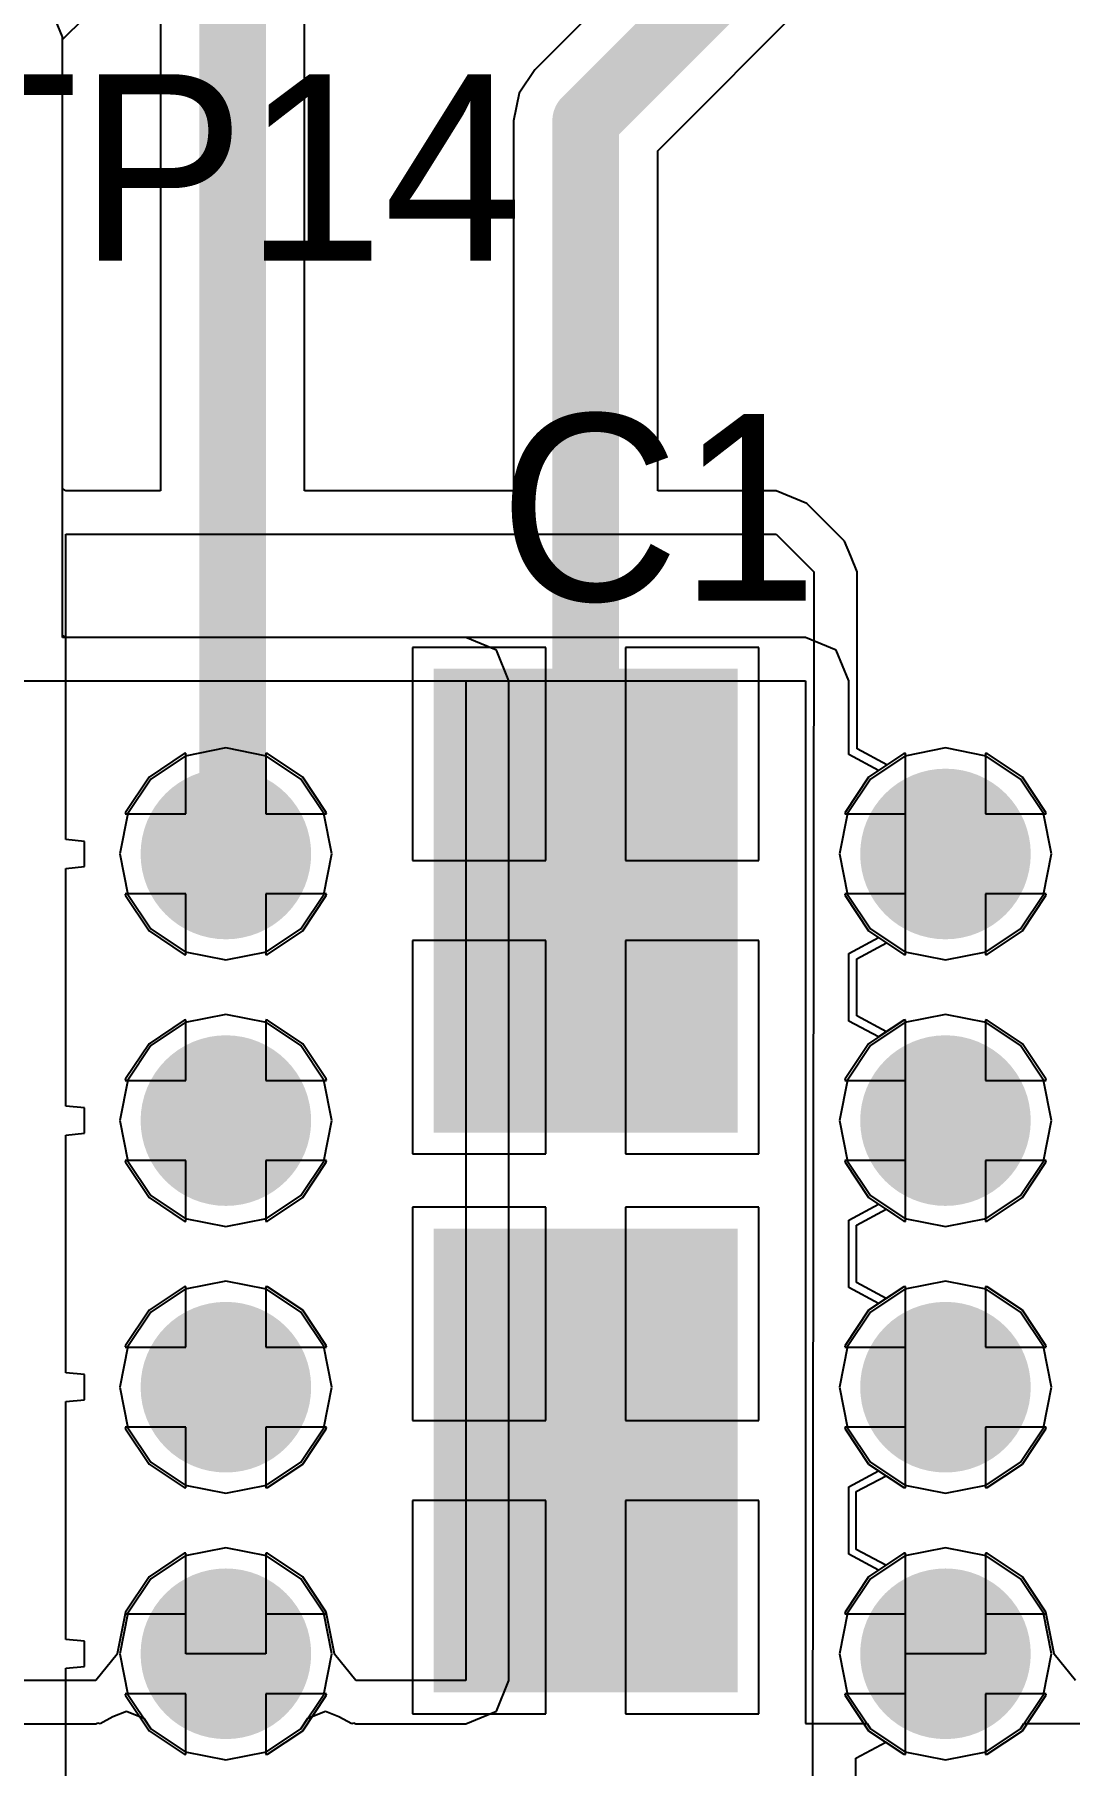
# Model space of a CAD drawing. Header units: millimetres. Extents: x 111 to 521, y 105 to 375.
# Drawn here: x 193.12 to 197, y 159.12 to 165.61 of the extents above; entities that cross this region are included whole.
import ezdxf

# ---------------------------------------------------------------- set-up
doc = ezdxf.new("R2010")
doc.units = ezdxf.units.MM
for name, color, linetype in [('BottomLayer', 5, 'Continuous'), ('BottomSolder', 6, 'Continuous'), ('DrillDrawing', 1, 'Continuous'), ('MidLayer2', 76, 'Continuous'), ('MidLayer3', 90, 'Continuous'), ('MultiLayer', 9, 'Continuous'), ('TopLayer', 1, 'Continuous'), ('TopOverlay', 2, 'Continuous'), ('TopPaste', 8, 'Continuous'), ('TopSolder', 216, 'Continuous'), ('ViaHoleLayer', 16, 'Continuous')]:
    doc.layers.add(name, color=color, linetype=linetype)

msp = doc.modelspace()

# ---------------------------------------------------------------- linework, layer by layer
at = {"layer": 'BottomLayer'}
for p, q in [((193.2252, 165.599), (193.1776, 165.7138)), ((193.2252, 163.3548), (193.2252, 165.599)), ((193.2379, 163.3463), (193.2252, 163.3548)), ((196.0129, 163.3463), (193.2379, 163.3463)), ((196.1277, 163.2987), (196.0129, 163.3463)), ((196.1752, 163.1839), (196.1277, 163.2987)), ((193.2379, 162.5881), (193.2379, 163.1839)), ((193.2379, 163.1839), (196.0129, 163.1839)), ((196.0129, 163.1839), (196.0129, 159.2719)), ((196.1752, 162.9074), (196.1752, 163.1839)), ((193.6818, 162.9107), (193.5495, 162.8223)), ((193.6879, 162.9119), (193.6818, 162.9107)), ((193.6879, 162.6839), (193.6879, 162.9119)), ((193.994, 162.9107), (193.9879, 162.9119)), ((193.9879, 162.9119), (193.9879, 162.6839)), ((194.1263, 162.8223), (193.994, 162.9107)), ((196.2872, 162.8475), (196.1752, 162.9074)), ((196.3818, 162.9107), (196.2872, 162.8475)), ((196.3879, 162.9119), (196.3818, 162.9107)), ((196.3879, 162.5339), (196.3879, 162.9119)), ((196.694, 162.9107), (196.6879, 162.9119)), ((196.6879, 162.9119), (196.6879, 162.6839)), ((196.8263, 162.8223), (196.694, 162.9107)), ((193.5495, 162.8223), (193.4611, 162.69)), ((194.2147, 162.69), (194.1263, 162.8223)), ((196.9147, 162.69), (196.8263, 162.8223)), ((193.4611, 162.69), (193.4599, 162.6839)), ((194.2159, 162.6839), (194.2147, 162.69)), ((196.9159, 162.6839), (196.9147, 162.69)), ((193.4599, 162.6839), (193.6879, 162.6839)), ((193.9879, 162.6839), (194.2159, 162.6839)), ((196.6879, 162.6839), (196.9159, 162.6839)), ((193.3069, 162.5813), (193.2379, 162.5881)), ((193.3069, 162.4866), (193.3069, 162.5813)), ((196.3879, 162.1559), (196.3879, 162.5339)), ((193.2379, 162.4798), (193.3069, 162.4866)), ((193.2379, 161.5881), (193.2379, 162.4798)), ((193.6879, 162.3839), (193.4599, 162.3839)), ((193.4599, 162.3839), (193.4611, 162.3778)), ((193.4611, 162.3778), (193.5495, 162.2455)), ((193.6879, 162.1559), (193.6879, 162.3839)), ((194.2159, 162.3839), (193.9879, 162.3839)), ((193.9879, 162.3839), (193.9879, 162.1559)), ((194.1263, 162.2455), (194.2147, 162.3778)), ((194.2147, 162.3778), (194.2159, 162.3839)), ((196.9159, 162.3839), (196.6879, 162.3839)), ((196.6879, 162.3839), (196.6879, 162.1559)), ((196.8263, 162.2455), (196.9147, 162.3778)), ((196.9147, 162.3778), (196.9159, 162.3839)), ((193.5495, 162.2455), (193.6818, 162.1571)), ((193.994, 162.1571), (194.1263, 162.2455)), ((196.694, 162.1571), (196.8263, 162.2455)), ((196.1752, 162.1604), (196.2872, 162.2203)), ((196.2872, 162.2203), (196.3818, 162.1571)), ((193.6818, 162.1571), (193.6879, 162.1559)), ((193.9879, 162.1559), (193.994, 162.1571)), ((196.1752, 161.9074), (196.1752, 162.1604)), ((196.3818, 162.1571), (196.3879, 162.1559)), ((196.6879, 162.1559), (196.694, 162.1571)), ((193.6818, 161.9107), (193.5495, 161.8223)), ((193.6879, 161.9119), (193.6818, 161.9107)), ((193.6879, 161.6839), (193.6879, 161.9119)), ((193.994, 161.9107), (193.9879, 161.9119)), ((193.9879, 161.9119), (193.9879, 161.6839)), ((194.1263, 161.8223), (193.994, 161.9107)), ((196.3818, 161.9107), (196.2872, 161.8475)), ((196.3879, 161.9119), (196.3818, 161.9107)), ((196.3879, 161.5339), (196.3879, 161.9119)), ((196.694, 161.9107), (196.6879, 161.9119)), ((196.6879, 161.9119), (196.6879, 161.6839)), ((196.8263, 161.8223), (196.694, 161.9107)), ((196.2872, 161.8475), (196.1752, 161.9074)), ((193.5495, 161.8223), (193.4611, 161.69)), ((194.2147, 161.69), (194.1263, 161.8223)), ((196.9147, 161.69), (196.8263, 161.8223)), ((193.4611, 161.69), (193.4599, 161.6839)), ((193.4599, 161.6839), (193.6879, 161.6839)), ((193.9879, 161.6839), (194.2159, 161.6839)), ((194.2159, 161.6839), (194.2147, 161.69)), ((196.6879, 161.6839), (196.9159, 161.6839)), ((196.9159, 161.6839), (196.9147, 161.69)), ((193.3069, 161.5813), (193.2379, 161.5881)), ((193.3069, 161.4866), (193.3069, 161.5813)), ((196.3879, 161.1559), (196.3879, 161.5339)), ((193.2379, 161.4798), (193.3069, 161.4866)), ((193.2379, 160.5881), (193.2379, 161.4798)), ((193.6879, 161.3839), (193.4599, 161.3839)), ((193.4599, 161.3839), (193.4611, 161.3778)), ((193.4611, 161.3778), (193.5495, 161.2455)), ((193.6879, 161.1559), (193.6879, 161.3839)), ((194.2159, 161.3839), (193.9879, 161.3839)), ((193.9879, 161.3839), (193.9879, 161.1559)), ((194.1263, 161.2455), (194.2147, 161.3778)), ((194.2147, 161.3778), (194.2159, 161.3839)), ((196.9159, 161.3839), (196.6879, 161.3839)), ((196.6879, 161.3839), (196.6879, 161.1559)), ((196.8263, 161.2455), (196.9147, 161.3778)), ((196.9147, 161.3778), (196.9159, 161.3839)), ((193.5495, 161.2455), (193.6818, 161.1571)), ((193.994, 161.1571), (194.1263, 161.2455)), ((196.1752, 161.1604), (196.2872, 161.2203)), ((196.2872, 161.2203), (196.3818, 161.1571)), ((196.694, 161.1571), (196.8263, 161.2455)), ((193.6818, 161.1571), (193.6879, 161.1559)), ((193.9879, 161.1559), (193.994, 161.1571)), ((196.1752, 160.9074), (196.1752, 161.1604)), ((196.3818, 161.1571), (196.3879, 161.1559)), ((196.6879, 161.1559), (196.694, 161.1571)), ((193.6818, 160.9107), (193.5495, 160.8223)), ((193.6879, 160.9119), (193.6818, 160.9107)), ((193.6879, 160.6839), (193.6879, 160.9119)), ((193.994, 160.9107), (193.9879, 160.9119)), ((193.9879, 160.9119), (193.9879, 160.6839)), ((194.1263, 160.8223), (193.994, 160.9107)), ((196.2872, 160.8475), (196.1752, 160.9074)), ((196.3818, 160.9107), (196.2872, 160.8475)), ((196.3879, 160.9119), (196.3818, 160.9107)), ((196.3879, 160.5339), (196.3879, 160.9119)), ((196.694, 160.9107), (196.6879, 160.9119)), ((196.6879, 160.9119), (196.6879, 160.6839)), ((196.8263, 160.8223), (196.694, 160.9107)), ((193.5495, 160.8223), (193.4611, 160.69)), ((194.2147, 160.69), (194.1263, 160.8223)), ((196.9147, 160.69), (196.8263, 160.8223)), ((193.4611, 160.69), (193.4599, 160.6839)), ((193.4599, 160.6839), (193.6879, 160.6839)), ((193.9879, 160.6839), (194.2159, 160.6839)), ((194.2159, 160.6839), (194.2147, 160.69)), ((196.6879, 160.6839), (196.9159, 160.6839)), ((196.9159, 160.6839), (196.9147, 160.69)), ((193.3069, 160.5813), (193.2379, 160.5881)), ((193.3069, 160.4866), (193.3069, 160.5813)), ((193.2379, 160.4798), (193.3069, 160.4866)), ((196.3879, 160.1559), (196.3879, 160.5339)), ((193.2379, 159.5881), (193.2379, 160.4798)), ((193.6879, 160.3839), (193.4599, 160.3839)), ((193.4599, 160.3839), (193.4611, 160.3778)), ((193.4611, 160.3778), (193.5495, 160.2455)), ((193.6879, 160.1559), (193.6879, 160.3839)), ((194.2159, 160.3839), (193.9879, 160.3839)), ((193.9879, 160.3839), (193.9879, 160.1559)), ((194.1263, 160.2455), (194.2147, 160.3778)), ((194.2147, 160.3778), (194.2159, 160.3839)), ((196.9159, 160.3839), (196.6879, 160.3839)), ((196.6879, 160.3839), (196.6879, 160.1559)), ((196.8263, 160.2455), (196.9147, 160.3778)), ((196.9147, 160.3778), (196.9159, 160.3839)), ((193.5495, 160.2455), (193.6818, 160.1571)), ((193.994, 160.1571), (194.1263, 160.2455)), ((196.694, 160.1571), (196.8263, 160.2455)), ((196.1752, 160.1604), (196.2872, 160.2203)), ((196.1752, 159.9074), (196.1752, 160.1604)), ((196.2872, 160.2203), (196.3818, 160.1571)), ((193.6818, 160.1571), (193.6879, 160.1559)), ((193.9879, 160.1559), (193.994, 160.1571)), ((196.3818, 160.1571), (196.3879, 160.1559)), ((196.6879, 160.1559), (196.694, 160.1571)), ((193.6818, 159.9107), (193.5495, 159.8223)), ((193.6879, 159.9119), (193.6818, 159.9107)), ((193.6879, 159.6839), (193.6879, 159.9119)), ((193.994, 159.9107), (193.9879, 159.9119)), ((193.9879, 159.9119), (193.9879, 159.6839)), ((194.1263, 159.8223), (193.994, 159.9107)), ((196.2872, 159.8475), (196.1752, 159.9074)), ((196.3818, 159.9107), (196.2872, 159.8475)), ((196.3879, 159.9119), (196.3818, 159.9107)), ((196.3879, 159.5339), (196.3879, 159.9119)), ((196.694, 159.9107), (196.6879, 159.9119)), ((196.6879, 159.9119), (196.6879, 159.5339)), ((196.8263, 159.8223), (196.694, 159.9107)), ((193.5495, 159.8223), (193.4611, 159.69)), ((194.2147, 159.69), (194.1263, 159.8223)), ((196.9147, 159.69), (196.8263, 159.8223)), ((193.4611, 159.69), (193.4599, 159.6839)), ((193.4599, 159.6839), (193.6879, 159.6839)), ((193.9879, 159.6839), (194.2159, 159.6839)), ((194.2159, 159.6839), (194.2147, 159.69)), ((196.9457, 159.5339), (196.9147, 159.69)), ((193.3069, 159.5813), (193.2379, 159.5881)), ((193.3069, 159.4866), (193.3069, 159.5813)), ((196.6879, 159.5339), (196.3879, 159.5339)), ((196.9454, 159.5324), (196.9457, 159.5339)), ((197.026, 159.4343), (196.9454, 159.5324)), ((193.2379, 159.4798), (193.3069, 159.4866)), ((193.2379, 158.5881), (193.2379, 159.4798)), ((193.6879, 159.3839), (193.4599, 159.3839)), ((193.4599, 159.3839), (193.4611, 159.3778)), ((193.6879, 159.1559), (193.6879, 159.3839)), ((194.2159, 159.3839), (193.9879, 159.3839)), ((193.9879, 159.3839), (193.9879, 159.1559)), ((194.2147, 159.3778), (194.2159, 159.3839)), ((193.4611, 159.3778), (193.5495, 159.2455)), ((194.1263, 159.2455), (194.2147, 159.3778)), ((196.0129, 159.2719), (196.2439, 159.2719)), ((196.2439, 159.2719), (196.2567, 159.2527)), ((196.2567, 159.2527), (196.3857, 159.1665)), ((196.69, 159.1665), (196.8191, 159.2527)), ((196.8191, 159.2527), (196.8319, 159.2719)), ((196.8319, 159.2719), (197.8476, 159.2719)), ((193.5495, 159.2455), (193.6818, 159.1571)), ((193.994, 159.1571), (194.1263, 159.2455)), ((193.6818, 159.1571), (193.6879, 159.1559)), ((193.9879, 159.1559), (193.994, 159.1571)), ((196.3857, 159.1665), (196.5379, 159.1363)), ((196.5379, 159.1363), (196.69, 159.1665))]:
    msp.add_line(p, q, dxfattribs=at)
at = {"layer": 'BottomLayer', "const_width": 0.25}
for points in [[(193.7129, 162.5339, 1), (193.9629, 162.5339, 1)], [(196.4129, 162.5339, 1), (196.6629, 162.5339, 1)], [(193.7129, 161.5339, 1), (193.9629, 161.5339, 1)], [(196.4129, 161.5339, 1), (196.6629, 161.5339, 1)], [(193.7129, 160.5339, 1), (193.9629, 160.5339, 1)], [(196.4129, 160.5339, 1), (196.6629, 160.5339, 1)], [(193.7129, 159.5339, 1), (193.9629, 159.5339, 1)], [(196.4129, 159.5339, 1), (196.6629, 159.5339, 1)]]:
    msp.add_lwpolyline(points, format="xyb", close=True, dxfattribs=at)
at = {"layer": 'BottomSolder', "const_width": 0.32}
for points in [[(193.6779, 162.5339, 1), (193.9979, 162.5339, 1)], [(196.3779, 162.5339, 1), (196.6979, 162.5339, 1)], [(193.6779, 161.5339, 1), (193.9979, 161.5339, 1)], [(196.3779, 161.5339, 1), (196.6979, 161.5339, 1)], [(193.6779, 160.5339, 1), (193.9979, 160.5339, 1)], [(196.3779, 160.5339, 1), (196.6979, 160.5339, 1)], [(193.6779, 159.5339, 1), (193.9979, 159.5339, 1)], [(196.3779, 159.5339, 1), (196.6979, 159.5339, 1)]]:
    msp.add_lwpolyline(points, format="xyb", close=True, dxfattribs=at)
at = {"layer": 'DrillDrawing', "const_width": 0.1}
for points in [[(193.7879, 162.5339, 1), (193.8879, 162.5339, 1)], [(196.4879, 162.5339, 1), (196.5879, 162.5339, 1)], [(193.7879, 161.5339, 1), (193.8879, 161.5339, 1)], [(196.4879, 161.5339, 1), (196.5879, 161.5339, 1)], [(193.7879, 160.5339, 1), (193.8879, 160.5339, 1)], [(196.4879, 160.5339, 1), (196.5879, 160.5339, 1)], [(193.7879, 159.5339, 1), (193.8879, 159.5339, 1)], [(196.4879, 159.5339, 1), (196.5879, 159.5339, 1)]]:
    msp.add_lwpolyline(points, format="xyb", close=True, dxfattribs=at)
at = {"layer": 'MidLayer2'}
for p, q in [((193.6857, 162.9013), (193.5567, 162.8151)), ((193.8379, 162.9316), (193.6857, 162.9013)), ((193.99, 162.9013), (193.8379, 162.9316)), ((194.1191, 162.8151), (193.99, 162.9013)), ((196.3818, 162.9107), (196.2495, 162.8223)), ((196.3879, 162.9119), (196.3818, 162.9107)), ((196.3879, 162.6839), (196.3879, 162.9119)), ((196.694, 162.9107), (196.6879, 162.9119)), ((196.6879, 162.9119), (196.6879, 162.6839)), ((196.8263, 162.8223), (196.694, 162.9107)), ((196.2495, 162.8223), (196.1611, 162.69)), ((196.9147, 162.69), (196.8263, 162.8223)), ((193.5567, 162.8151), (193.4705, 162.6861)), ((194.2052, 162.6861), (194.1191, 162.8151)), ((196.1611, 162.69), (196.1599, 162.6839)), ((196.9159, 162.6839), (196.9147, 162.69)), ((193.4705, 162.6861), (193.4402, 162.5339)), ((194.2355, 162.5339), (194.2052, 162.6861)), ((196.1599, 162.6839), (196.3879, 162.6839)), ((196.6879, 162.6839), (196.9159, 162.6839)), ((193.4402, 162.5339), (193.4705, 162.3817)), ((194.2052, 162.3817), (194.2355, 162.5339)), ((193.4705, 162.3817), (193.5567, 162.2527)), ((194.1191, 162.2527), (194.2052, 162.3817)), ((196.3879, 162.3839), (196.1599, 162.3839)), ((196.1599, 162.3839), (196.1611, 162.3778)), ((196.1611, 162.3778), (196.2495, 162.2455)), ((196.3879, 162.1559), (196.3879, 162.3839)), ((196.9159, 162.3839), (196.6879, 162.3839)), ((196.6879, 162.3839), (196.6879, 162.1559)), ((196.8263, 162.2455), (196.9147, 162.3778)), ((196.9147, 162.3778), (196.9159, 162.3839)), ((193.5567, 162.2527), (193.6857, 162.1665)), ((193.99, 162.1665), (194.1191, 162.2527)), ((196.2495, 162.2455), (196.3818, 162.1571)), ((196.694, 162.1571), (196.8263, 162.2455)), ((193.6857, 162.1665), (193.8379, 162.1363)), ((193.8379, 162.1363), (193.99, 162.1665)), ((196.3818, 162.1571), (196.3879, 162.1559)), ((196.6879, 162.1559), (196.694, 162.1571)), ((193.8379, 161.9316), (193.6857, 161.9013)), ((193.99, 161.9013), (193.8379, 161.9316)), ((196.3818, 161.9107), (196.2495, 161.8223)), ((196.3879, 161.9119), (196.3818, 161.9107)), ((196.3879, 161.6839), (196.3879, 161.9119)), ((196.694, 161.9107), (196.6879, 161.9119)), ((196.6879, 161.9119), (196.6879, 161.6839)), ((196.8263, 161.8223), (196.694, 161.9107)), ((193.6857, 161.9013), (193.5567, 161.8151)), ((194.1191, 161.8151), (193.99, 161.9013)), ((193.5567, 161.8151), (193.4705, 161.6861)), ((194.2052, 161.6861), (194.1191, 161.8151)), ((196.2495, 161.8223), (196.1611, 161.69)), ((196.9147, 161.69), (196.8263, 161.8223)), ((193.4705, 161.6861), (193.4402, 161.5339)), ((194.2355, 161.5339), (194.2052, 161.6861)), ((196.1611, 161.69), (196.1599, 161.6839)), ((196.1599, 161.6839), (196.3879, 161.6839)), ((196.6879, 161.6839), (196.9159, 161.6839)), ((196.9159, 161.6839), (196.9147, 161.69)), ((193.4402, 161.5339), (193.4705, 161.3817)), ((194.2052, 161.3817), (194.2355, 161.5339)), ((193.4705, 161.3817), (193.5567, 161.2527)), ((194.1191, 161.2527), (194.2052, 161.3817)), ((196.3879, 161.3839), (196.1599, 161.3839)), ((196.1599, 161.3839), (196.1611, 161.3778)), ((196.1611, 161.3778), (196.2495, 161.2455)), ((196.3879, 161.1559), (196.3879, 161.3839)), ((196.9159, 161.3839), (196.6879, 161.3839)), ((196.6879, 161.3839), (196.6879, 161.1559)), ((196.8263, 161.2455), (196.9147, 161.3778)), ((196.9147, 161.3778), (196.9159, 161.3839)), ((193.5567, 161.2527), (193.6857, 161.1665)), ((193.99, 161.1665), (194.1191, 161.2527)), ((196.2495, 161.2455), (196.3818, 161.1571)), ((196.694, 161.1571), (196.8263, 161.2455)), ((193.6857, 161.1665), (193.8379, 161.1363)), ((193.8379, 161.1363), (193.99, 161.1665)), ((196.3818, 161.1571), (196.3879, 161.1559)), ((196.6879, 161.1559), (196.694, 161.1571)), ((193.6857, 160.9013), (193.5567, 160.8151)), ((193.8379, 160.9316), (193.6857, 160.9013)), ((193.99, 160.9013), (193.8379, 160.9316)), ((194.1191, 160.8151), (193.99, 160.9013)), ((196.3818, 160.9107), (196.2495, 160.8223)), ((196.3879, 160.9119), (196.3818, 160.9107)), ((196.3879, 160.6839), (196.3879, 160.9119)), ((196.694, 160.9107), (196.6879, 160.9119)), ((196.6879, 160.9119), (196.6879, 160.6839)), ((196.8263, 160.8223), (196.694, 160.9107)), ((193.5567, 160.8151), (193.4705, 160.6861)), ((194.2052, 160.6861), (194.1191, 160.8151)), ((196.2495, 160.8223), (196.1611, 160.69)), ((196.9147, 160.69), (196.8263, 160.8223)), ((193.4705, 160.6861), (193.4402, 160.5339)), ((194.2355, 160.5339), (194.2052, 160.6861)), ((196.1611, 160.69), (196.1599, 160.6839)), ((196.1599, 160.6839), (196.3879, 160.6839)), ((196.6879, 160.6839), (196.9159, 160.6839)), ((196.9159, 160.6839), (196.9147, 160.69)), ((193.4402, 160.5339), (193.4705, 160.3817)), ((194.2052, 160.3817), (194.2355, 160.5339)), ((193.4705, 160.3817), (193.5567, 160.2527)), ((194.1191, 160.2527), (194.2052, 160.3817)), ((196.3879, 160.3839), (196.1599, 160.3839)), ((196.1599, 160.3839), (196.1611, 160.3778)), ((196.1611, 160.3778), (196.2495, 160.2455)), ((196.3879, 160.1559), (196.3879, 160.3839)), ((196.9159, 160.3839), (196.6879, 160.3839)), ((196.6879, 160.3839), (196.6879, 160.1559)), ((196.8263, 160.2455), (196.9147, 160.3778)), ((196.9147, 160.3778), (196.9159, 160.3839)), ((193.5567, 160.2527), (193.6857, 160.1665)), ((193.99, 160.1665), (194.1191, 160.2527)), ((196.2495, 160.2455), (196.3818, 160.1571)), ((196.694, 160.1571), (196.8263, 160.2455)), ((193.6857, 160.1665), (193.8379, 160.1363)), ((193.8379, 160.1363), (193.99, 160.1665)), ((196.3818, 160.1571), (196.3879, 160.1559)), ((196.6879, 160.1559), (196.694, 160.1571)), ((193.6857, 159.9013), (193.5567, 159.8151)), ((193.8379, 159.9316), (193.6857, 159.9013)), ((193.99, 159.9013), (193.8379, 159.9316)), ((194.1191, 159.8151), (193.99, 159.9013)), ((196.3818, 159.9107), (196.2495, 159.8223)), ((196.3879, 159.9119), (196.3818, 159.9107)), ((196.3879, 159.6839), (196.3879, 159.9119)), ((196.694, 159.9107), (196.6879, 159.9119)), ((196.6879, 159.9119), (196.6879, 159.6839)), ((196.8263, 159.8223), (196.694, 159.9107)), ((193.5567, 159.8151), (193.4705, 159.6861)), ((194.2052, 159.6861), (194.1191, 159.8151)), ((196.2495, 159.8223), (196.1611, 159.69)), ((196.9147, 159.69), (196.8263, 159.8223)), ((193.4705, 159.6861), (193.4402, 159.5339)), ((194.2355, 159.5339), (194.2052, 159.6861)), ((196.1611, 159.69), (196.1599, 159.6839)), ((196.1599, 159.6839), (196.3879, 159.6839)), ((196.6879, 159.6839), (196.9159, 159.6839)), ((196.9159, 159.6839), (196.9147, 159.69)), ((193.4402, 159.5339), (193.4705, 159.3817)), ((194.2052, 159.3817), (194.2355, 159.5339)), ((193.4705, 159.3817), (193.5567, 159.2527)), ((194.1191, 159.2527), (194.2052, 159.3817)), ((196.3879, 159.3839), (196.1599, 159.3839)), ((196.1599, 159.3839), (196.1611, 159.3778)), ((196.3879, 159.1559), (196.3879, 159.3839)), ((196.9159, 159.3839), (196.6879, 159.3839)), ((196.6879, 159.3839), (196.6879, 159.1559)), ((196.9147, 159.3778), (196.9159, 159.3839)), ((196.1611, 159.3778), (196.2495, 159.2455)), ((196.8263, 159.2455), (196.9147, 159.3778)), ((193.5567, 159.2527), (193.6857, 159.1665)), ((193.99, 159.1665), (194.1191, 159.2527)), ((196.2495, 159.2455), (196.3818, 159.1571)), ((196.694, 159.1571), (196.8263, 159.2455)), ((193.6857, 159.1665), (193.8379, 159.1363)), ((193.8379, 159.1363), (193.99, 159.1665)), ((196.3818, 159.1571), (196.3879, 159.1559)), ((196.6879, 159.1559), (196.694, 159.1571))]:
    msp.add_line(p, q, dxfattribs=at)
at = {"layer": 'MidLayer2', "const_width": 0.25}
for points in [[(193.7129, 162.5339, 1), (193.9629, 162.5339, 1)], [(196.4129, 162.5339, 1), (196.6629, 162.5339, 1)], [(193.7129, 161.5339, 1), (193.9629, 161.5339, 1)], [(196.4129, 161.5339, 1), (196.6629, 161.5339, 1)], [(193.7129, 160.5339, 1), (193.9629, 160.5339, 1)], [(196.4129, 160.5339, 1), (196.6629, 160.5339, 1)], [(193.7129, 159.5339, 1), (193.9629, 159.5339, 1)], [(196.4129, 159.5339, 1), (196.6629, 159.5339, 1)]]:
    msp.add_lwpolyline(points, format="xyb", close=True, dxfattribs=at)
at = {"layer": 'MidLayer3'}
for p, q in [((193.2252, 165.5891), (195.554, 167.9179)), ((193.2252, 163.3463), (193.2252, 165.5891)), ((194.7379, 163.3463), (193.2252, 163.3463)), ((194.8527, 163.2987), (194.7379, 163.3463)), ((194.9002, 163.1839), (194.8527, 163.2987)), ((187.8758, 163.1839), (194.7379, 163.1839)), ((194.7379, 163.1839), (194.7379, 159.4339)), ((194.9002, 159.4339), (194.9002, 163.1839)), ((193.6818, 162.9107), (193.5495, 162.8223)), ((193.6879, 162.9119), (193.6818, 162.9107)), ((193.6879, 162.6839), (193.6879, 162.9119)), ((193.994, 162.9107), (193.9879, 162.9119)), ((193.9879, 162.9119), (193.9879, 162.6839)), ((194.1263, 162.8223), (193.994, 162.9107)), ((196.3857, 162.9013), (196.2567, 162.8151)), ((196.5379, 162.9316), (196.3857, 162.9013)), ((196.69, 162.9013), (196.5379, 162.9316)), ((196.8191, 162.8151), (196.69, 162.9013)), ((193.5495, 162.8223), (193.4611, 162.69)), ((194.2147, 162.69), (194.1263, 162.8223)), ((196.2567, 162.8151), (196.1705, 162.6861)), ((196.9052, 162.6861), (196.8191, 162.8151)), ((193.4611, 162.69), (193.4599, 162.6839)), ((194.2159, 162.6839), (194.2147, 162.69)), ((193.4599, 162.6839), (193.6879, 162.6839)), ((193.9879, 162.6839), (194.2159, 162.6839)), ((196.1705, 162.6861), (196.1402, 162.5339)), ((196.9355, 162.5339), (196.9052, 162.6861)), ((196.1402, 162.5339), (196.1705, 162.3817)), ((196.9052, 162.3817), (196.9355, 162.5339)), ((193.6879, 162.3839), (193.4599, 162.3839)), ((193.4599, 162.3839), (193.4611, 162.3778)), ((193.4611, 162.3778), (193.5495, 162.2455)), ((193.6879, 162.1559), (193.6879, 162.3839)), ((194.2159, 162.3839), (193.9879, 162.3839)), ((193.9879, 162.3839), (193.9879, 162.1559)), ((194.1263, 162.2455), (194.2147, 162.3778)), ((194.2147, 162.3778), (194.2159, 162.3839)), ((196.1705, 162.3817), (196.2567, 162.2527)), ((196.8191, 162.2527), (196.9052, 162.3817)), ((193.5495, 162.2455), (193.6818, 162.1571)), ((193.994, 162.1571), (194.1263, 162.2455)), ((196.2567, 162.2527), (196.3857, 162.1665)), ((196.69, 162.1665), (196.8191, 162.2527)), ((193.6818, 162.1571), (193.6879, 162.1559)), ((193.9879, 162.1559), (193.994, 162.1571)), ((196.3857, 162.1665), (196.5379, 162.1363)), ((196.5379, 162.1363), (196.69, 162.1665)), ((193.6818, 161.9107), (193.5495, 161.8223)), ((193.6879, 161.9119), (193.6818, 161.9107)), ((193.6879, 161.6839), (193.6879, 161.9119)), ((193.994, 161.9107), (193.9879, 161.9119)), ((193.9879, 161.9119), (193.9879, 161.6839)), ((194.1263, 161.8223), (193.994, 161.9107)), ((196.5379, 161.9316), (196.3857, 161.9013)), ((196.69, 161.9013), (196.5379, 161.9316)), ((196.3857, 161.9013), (196.2567, 161.8151)), ((196.8191, 161.8151), (196.69, 161.9013)), ((193.5495, 161.8223), (193.4611, 161.69)), ((194.2147, 161.69), (194.1263, 161.8223)), ((196.2567, 161.8151), (196.1705, 161.6861)), ((196.9052, 161.6861), (196.8191, 161.8151)), ((193.4611, 161.69), (193.4599, 161.6839)), ((193.4599, 161.6839), (193.6879, 161.6839)), ((193.9879, 161.6839), (194.2159, 161.6839)), ((194.2159, 161.6839), (194.2147, 161.69)), ((196.1705, 161.6861), (196.1402, 161.5339)), ((196.9355, 161.5339), (196.9052, 161.6861)), ((196.1402, 161.5339), (196.1705, 161.3817)), ((196.9052, 161.3817), (196.9355, 161.5339)), ((193.6879, 161.3839), (193.4599, 161.3839)), ((193.4599, 161.3839), (193.4611, 161.3778)), ((193.4611, 161.3778), (193.5495, 161.2455)), ((193.6879, 161.1559), (193.6879, 161.3839)), ((194.2159, 161.3839), (193.9879, 161.3839)), ((193.9879, 161.3839), (193.9879, 161.1559)), ((194.1263, 161.2455), (194.2147, 161.3778)), ((194.2147, 161.3778), (194.2159, 161.3839)), ((196.1705, 161.3817), (196.2567, 161.2527)), ((196.8191, 161.2527), (196.9052, 161.3817)), ((193.5495, 161.2455), (193.6818, 161.1571)), ((193.994, 161.1571), (194.1263, 161.2455)), ((196.2567, 161.2527), (196.3857, 161.1665)), ((196.69, 161.1665), (196.8191, 161.2527)), ((193.6818, 161.1571), (193.6879, 161.1559)), ((193.9879, 161.1559), (193.994, 161.1571)), ((196.3857, 161.1665), (196.5379, 161.1363)), ((196.5379, 161.1363), (196.69, 161.1665)), ((193.6818, 160.9107), (193.5495, 160.8223)), ((193.6879, 160.9119), (193.6818, 160.9107)), ((193.6879, 160.6839), (193.6879, 160.9119)), ((193.994, 160.9107), (193.9879, 160.9119)), ((193.9879, 160.9119), (193.9879, 160.6839)), ((194.1263, 160.8223), (193.994, 160.9107)), ((196.3857, 160.9013), (196.2567, 160.8151)), ((196.5379, 160.9316), (196.3857, 160.9013)), ((196.69, 160.9013), (196.5379, 160.9316)), ((196.8191, 160.8151), (196.69, 160.9013)), ((193.5495, 160.8223), (193.4611, 160.69)), ((194.2147, 160.69), (194.1263, 160.8223)), ((196.2567, 160.8151), (196.1705, 160.6861)), ((196.9052, 160.6861), (196.8191, 160.8151)), ((193.4611, 160.69), (193.4599, 160.6839)), ((193.4599, 160.6839), (193.6879, 160.6839)), ((193.9879, 160.6839), (194.2159, 160.6839)), ((194.2159, 160.6839), (194.2147, 160.69)), ((196.1705, 160.6861), (196.1402, 160.5339)), ((196.9355, 160.5339), (196.9052, 160.6861)), ((196.1402, 160.5339), (196.1705, 160.3817)), ((196.9052, 160.3817), (196.9355, 160.5339)), ((193.6879, 160.3839), (193.4599, 160.3839)), ((193.4599, 160.3839), (193.4611, 160.3778)), ((193.4611, 160.3778), (193.5495, 160.2455)), ((193.6879, 160.1559), (193.6879, 160.3839)), ((194.2159, 160.3839), (193.9879, 160.3839)), ((193.9879, 160.3839), (193.9879, 160.1559)), ((194.1263, 160.2455), (194.2147, 160.3778)), ((194.2147, 160.3778), (194.2159, 160.3839)), ((196.1705, 160.3817), (196.2567, 160.2527)), ((196.8191, 160.2527), (196.9052, 160.3817)), ((193.5495, 160.2455), (193.6818, 160.1571)), ((193.994, 160.1571), (194.1263, 160.2455)), ((196.2567, 160.2527), (196.3857, 160.1665)), ((196.69, 160.1665), (196.8191, 160.2527)), ((196.3857, 160.1665), (196.5379, 160.1363)), ((196.5379, 160.1363), (196.69, 160.1665)), ((193.6818, 160.1571), (193.6879, 160.1559)), ((193.9879, 160.1559), (193.994, 160.1571)), ((193.6818, 159.9107), (193.5495, 159.8223)), ((193.6879, 159.9119), (193.6818, 159.9107)), ((193.6879, 159.5339), (193.6879, 159.9119)), ((193.994, 159.9107), (193.9879, 159.9119)), ((193.9879, 159.9119), (193.9879, 159.5339)), ((194.1263, 159.8223), (193.994, 159.9107)), ((196.3857, 159.9013), (196.2567, 159.8151)), ((196.5379, 159.9316), (196.3857, 159.9013)), ((196.69, 159.9013), (196.5379, 159.9316)), ((196.8191, 159.8151), (196.69, 159.9013)), ((193.5495, 159.8223), (193.4611, 159.69)), ((194.2147, 159.69), (194.1263, 159.8223)), ((196.2567, 159.8151), (196.1705, 159.6861)), ((196.9052, 159.6861), (196.8191, 159.8151)), ((193.4611, 159.69), (193.43, 159.5339)), ((194.2457, 159.5339), (194.2147, 159.69)), ((196.1705, 159.6861), (196.1402, 159.5339)), ((196.9355, 159.5339), (196.9052, 159.6861)), ((193.4304, 159.5321), (193.3498, 159.4339)), ((193.43, 159.5339), (193.4304, 159.5321)), ((193.9879, 159.5339), (193.6879, 159.5339)), ((194.2453, 159.5321), (194.2457, 159.5339)), ((194.3259, 159.4339), (194.2453, 159.5321)), ((196.1402, 159.5339), (196.1705, 159.3817)), ((196.9052, 159.3817), (196.9355, 159.5339)), ((193.3498, 159.4339), (187.8353, 159.4339)), ((194.7379, 159.4339), (194.3259, 159.4339)), ((194.8527, 159.3191), (194.9002, 159.4339)), ((196.1705, 159.3817), (196.2567, 159.2527)), ((196.8191, 159.2527), (196.9052, 159.3817)), ((193.4141, 159.2982), (193.4646, 159.3191)), ((193.4646, 159.3191), (193.4646, 159.3191)), ((193.4646, 159.3191), (193.4646, 159.3191)), ((193.4646, 159.3191), (193.5306, 159.2918)), ((194.1451, 159.2918), (194.2111, 159.3191)), ((194.2111, 159.3191), (194.2617, 159.2981)), ((194.7379, 159.2716), (194.8527, 159.3191)), ((187.9164, 159.2716), (193.3498, 159.2716)), ((193.3498, 159.2716), (193.3576, 159.2748)), ((193.3576, 159.2748), (193.3657, 159.2723)), ((193.3657, 159.2723), (193.4141, 159.2982)), ((193.5306, 159.2918), (193.5567, 159.2527)), ((193.5567, 159.2527), (193.6857, 159.1665)), ((193.99, 159.1665), (194.1191, 159.2527)), ((194.1191, 159.2527), (194.1451, 159.2918)), ((194.2617, 159.2981), (194.31, 159.2723)), ((194.31, 159.2723), (194.3181, 159.2748)), ((194.3181, 159.2748), (194.3259, 159.2716)), ((194.3259, 159.2716), (194.7379, 159.2716)), ((196.2567, 159.2527), (196.3857, 159.1665)), ((196.69, 159.1665), (196.8191, 159.2527)), ((193.6857, 159.1665), (193.8379, 159.1363)), ((193.8379, 159.1363), (193.99, 159.1665)), ((196.3857, 159.1665), (196.5379, 159.1363)), ((196.5379, 159.1363), (196.69, 159.1665))]:
    msp.add_line(p, q, dxfattribs=at)
at = {"layer": 'MidLayer3', "const_width": 0.25}
for points in [[(193.7129, 162.5339, 1), (193.9629, 162.5339, 1)], [(196.4129, 162.5339, 1), (196.6629, 162.5339, 1)], [(193.7129, 161.5339, 1), (193.9629, 161.5339, 1)], [(196.4129, 161.5339, 1), (196.6629, 161.5339, 1)], [(193.7129, 160.5339, 1), (193.9629, 160.5339, 1)], [(196.4129, 160.5339, 1), (196.6629, 160.5339, 1)], [(193.7129, 159.5339, 1), (193.9629, 159.5339, 1)], [(196.4129, 159.5339, 1), (196.6629, 159.5339, 1)]]:
    msp.add_lwpolyline(points, format="xyb", close=True, dxfattribs=at)
at = {"layer": 'MultiLayer', "const_width": 0.25}
for points in [[(193.7129, 162.5339, 1), (193.9629, 162.5339, 1)], [(196.4129, 162.5339, 1), (196.6629, 162.5339, 1)], [(193.7129, 161.5339, 1), (193.9629, 161.5339, 1)], [(196.4129, 161.5339, 1), (196.6629, 161.5339, 1)], [(193.7129, 160.5339, 1), (193.9629, 160.5339, 1)], [(196.4129, 160.5339, 1), (196.6629, 160.5339, 1)], [(193.7129, 159.5339, 1), (193.9629, 159.5339, 1)], [(196.4129, 159.5339, 1), (196.6629, 159.5339, 1)]]:
    msp.add_lwpolyline(points, format="xyb", close=True, dxfattribs=at)
at = {"layer": 'TopLayer'}
for p, q in [((196.6718, 167.15), (194.9968, 165.475)), ((195.4581, 165.172), (196.9748, 166.6887)), ((193.2252, 165.599), (193.1776, 165.7138)), ((193.5927, 165.674), (193.5927, 163.8963)), ((194.1331, 163.8963), (194.1331, 165.674)), ((193.2252, 163.9048), (193.2252, 165.599)), ((194.9968, 165.475), (194.9383, 165.3873)), ((194.9383, 165.3873), (194.9177, 165.2839)), ((194.9177, 165.2839), (194.9177, 163.8963)), ((195.4581, 163.8963), (195.4581, 165.172)), ((193.2379, 163.8963), (193.2252, 163.9048)), ((193.5927, 163.8963), (193.2379, 163.8963)), ((194.9177, 163.8963), (194.1331, 163.8963)), ((195.903, 163.8963), (195.4581, 163.8963)), ((195.9031, 163.8963), (195.903, 163.8963)), ((195.9599, 163.8727), (195.9031, 163.8963)), ((195.9031, 163.8963), (195.9031, 163.8963)), ((196.0178, 163.8487), (195.9599, 163.8727)), ((196.0179, 163.8487), (196.0178, 163.8487)), ((196.1593, 163.7072), (196.0179, 163.8487)), ((196.0179, 163.8487), (196.0179, 163.8487)), ((193.2379, 162.5881), (193.2379, 163.7339)), ((193.2379, 163.7339), (195.903, 163.7339)), ((195.903, 163.7339), (196.0444, 163.5924)), ((196.1593, 163.7071), (196.1593, 163.7072)), ((196.1827, 163.6505), (196.1593, 163.7071)), ((196.1593, 163.7071), (196.1593, 163.7071)), ((196.2067, 163.5923), (196.1827, 163.6505)), ((196.0444, 163.5924), (196.0379, 157.8839)), ((196.206, 162.928), (196.2067, 163.5922)), ((196.2067, 163.5922), (196.2067, 163.5923)), ((196.2067, 163.5923), (196.2067, 163.5923)), ((195.0379, 163.3089), (194.5379, 163.3089)), ((194.5379, 163.3089), (194.5379, 162.5089)), ((195.0379, 162.5089), (195.0379, 163.3089)), ((195.8379, 163.3089), (195.3379, 163.3089)), ((195.3379, 163.3089), (195.3379, 162.5089)), ((195.8379, 162.5089), (195.8379, 163.3089)), ((193.6818, 162.9107), (193.5495, 162.8223)), ((193.6879, 162.9119), (193.6818, 162.9107)), ((193.6879, 162.6839), (193.6879, 162.9119)), ((193.994, 162.9107), (193.9879, 162.9119)), ((193.9879, 162.9119), (193.9879, 162.6839)), ((194.1263, 162.8223), (193.994, 162.9107)), ((196.318, 162.868), (196.206, 162.928)), ((196.3818, 162.9107), (196.318, 162.868)), ((196.3879, 162.9119), (196.3818, 162.9107)), ((196.3879, 162.5339), (196.3879, 162.9119)), ((196.694, 162.9107), (196.6879, 162.9119)), ((196.6879, 162.9119), (196.6879, 162.6839)), ((196.8263, 162.8223), (196.694, 162.9107)), ((193.5495, 162.8223), (193.4611, 162.69)), ((194.2147, 162.69), (194.1263, 162.8223)), ((196.9147, 162.69), (196.8263, 162.8223)), ((193.4611, 162.69), (193.4599, 162.6839)), ((194.2159, 162.6839), (194.2147, 162.69)), ((196.9159, 162.6839), (196.9147, 162.69)), ((193.4599, 162.6839), (193.6879, 162.6839)), ((193.9879, 162.6839), (194.2159, 162.6839)), ((196.6879, 162.6839), (196.9159, 162.6839)), ((193.3069, 162.5813), (193.2379, 162.5881)), ((193.3069, 162.4866), (193.3069, 162.5813)), ((194.5379, 162.5089), (195.0379, 162.5089)), ((195.3379, 162.5089), (195.8379, 162.5089)), ((196.3879, 162.1559), (196.3879, 162.5339)), ((193.2379, 162.4798), (193.3069, 162.4866)), ((193.2379, 161.5881), (193.2379, 162.4798)), ((193.6879, 162.3839), (193.4599, 162.3839)), ((193.4599, 162.3839), (193.4611, 162.3778)), ((193.4611, 162.3778), (193.5495, 162.2455)), ((193.6879, 162.1559), (193.6879, 162.3839)), ((194.2159, 162.3839), (193.9879, 162.3839)), ((193.9879, 162.3839), (193.9879, 162.1559)), ((194.1263, 162.2455), (194.2147, 162.3778)), ((194.2147, 162.3778), (194.2159, 162.3839)), ((196.9159, 162.3839), (196.6879, 162.3839)), ((196.6879, 162.3839), (196.6879, 162.1559)), ((196.8263, 162.2455), (196.9147, 162.3778)), ((196.9147, 162.3778), (196.9159, 162.3839)), ((193.5495, 162.2455), (193.6818, 162.1571)), ((193.994, 162.1571), (194.1263, 162.2455)), ((196.694, 162.1571), (196.8263, 162.2455)), ((195.0379, 162.2089), (194.5379, 162.2089)), ((194.5379, 162.2089), (194.5379, 161.4089)), ((195.0379, 161.4089), (195.0379, 162.2089)), ((195.8379, 162.2089), (195.3379, 162.2089)), ((195.3379, 162.2089), (195.3379, 161.4089)), ((195.8379, 161.4089), (195.8379, 162.2089)), ((196.2051, 162.1405), (196.3171, 162.2003)), ((196.3171, 162.2003), (196.3818, 162.1571)), ((193.6818, 162.1571), (193.6879, 162.1559)), ((193.9879, 162.1559), (193.994, 162.1571)), ((196.2048, 161.9272), (196.2051, 162.1405)), ((196.3818, 162.1571), (196.3879, 162.1559)), ((196.6879, 162.1559), (196.694, 162.1571)), ((193.6818, 161.9107), (193.5495, 161.8223)), ((193.6879, 161.9119), (193.6818, 161.9107)), ((193.6879, 161.6839), (193.6879, 161.9119)), ((193.994, 161.9107), (193.9879, 161.9119)), ((193.9879, 161.9119), (193.9879, 161.6839)), ((194.1263, 161.8223), (193.994, 161.9107)), ((196.3168, 161.8673), (196.2048, 161.9272)), ((196.3818, 161.9107), (196.3168, 161.8673)), ((196.3879, 161.9119), (196.3818, 161.9107)), ((196.3879, 161.5339), (196.3879, 161.9119)), ((196.694, 161.9107), (196.6879, 161.9119)), ((196.6879, 161.9119), (196.6879, 161.6839)), ((196.8263, 161.8223), (196.694, 161.9107)), ((193.5495, 161.8223), (193.4611, 161.69)), ((194.2147, 161.69), (194.1263, 161.8223)), ((196.9147, 161.69), (196.8263, 161.8223)), ((193.4611, 161.69), (193.4599, 161.6839)), ((193.4599, 161.6839), (193.6879, 161.6839)), ((193.9879, 161.6839), (194.2159, 161.6839)), ((194.2159, 161.6839), (194.2147, 161.69)), ((196.6879, 161.6839), (196.9159, 161.6839)), ((196.9159, 161.6839), (196.9147, 161.69)), ((193.3069, 161.5813), (193.2379, 161.5881)), ((193.3069, 161.4866), (193.3069, 161.5813)), ((196.3879, 161.1559), (196.3879, 161.5339)), ((193.2379, 161.4798), (193.3069, 161.4866)), ((193.2379, 160.5881), (193.2379, 161.4798)), ((194.5379, 161.4089), (195.0379, 161.4089)), ((195.3379, 161.4089), (195.8379, 161.4089)), ((193.6879, 161.3839), (193.4599, 161.3839)), ((193.4599, 161.3839), (193.4611, 161.3778)), ((193.4611, 161.3778), (193.5495, 161.2455)), ((193.6879, 161.1559), (193.6879, 161.3839)), ((194.2159, 161.3839), (193.9879, 161.3839)), ((193.9879, 161.3839), (193.9879, 161.1559)), ((194.1263, 161.2455), (194.2147, 161.3778)), ((194.2147, 161.3778), (194.2159, 161.3839)), ((196.9159, 161.3839), (196.6879, 161.3839)), ((196.6879, 161.3839), (196.6879, 161.1559)), ((196.8263, 161.2455), (196.9147, 161.3778)), ((196.9147, 161.3778), (196.9159, 161.3839)), ((193.5495, 161.2455), (193.6818, 161.1571)), ((193.994, 161.1571), (194.1263, 161.2455)), ((195.0379, 161.2089), (194.5379, 161.2089)), ((194.5379, 161.2089), (194.5379, 160.4089)), ((195.0379, 160.4089), (195.0379, 161.2089)), ((195.8379, 161.2089), (195.3379, 161.2089)), ((195.3379, 161.2089), (195.3379, 160.4089)), ((195.8379, 160.4089), (195.8379, 161.2089)), ((196.2039, 161.1413), (196.316, 161.2011)), ((196.316, 161.2011), (196.3818, 161.1571)), ((196.694, 161.1571), (196.8263, 161.2455)), ((193.6818, 161.1571), (193.6879, 161.1559)), ((193.9879, 161.1559), (193.994, 161.1571)), ((196.2037, 160.9264), (196.2039, 161.1413)), ((196.3818, 161.1571), (196.3879, 161.1559)), ((196.6879, 161.1559), (196.694, 161.1571)), ((193.6818, 160.9107), (193.5495, 160.8223)), ((193.6879, 160.9119), (193.6818, 160.9107)), ((193.6879, 160.6839), (193.6879, 160.9119)), ((193.994, 160.9107), (193.9879, 160.9119)), ((193.9879, 160.9119), (193.9879, 160.6839)), ((194.1263, 160.8223), (193.994, 160.9107)), ((196.3157, 160.8665), (196.2037, 160.9264)), ((196.3818, 160.9107), (196.3157, 160.8665)), ((196.3879, 160.9119), (196.3818, 160.9107)), ((196.3879, 160.5339), (196.3879, 160.9119)), ((196.694, 160.9107), (196.6879, 160.9119)), ((196.6879, 160.9119), (196.6879, 160.6839)), ((196.8263, 160.8223), (196.694, 160.9107)), ((193.5495, 160.8223), (193.4611, 160.69)), ((194.2147, 160.69), (194.1263, 160.8223)), ((196.9147, 160.69), (196.8263, 160.8223)), ((193.4611, 160.69), (193.4599, 160.6839)), ((193.4599, 160.6839), (193.6879, 160.6839)), ((193.9879, 160.6839), (194.2159, 160.6839)), ((194.2159, 160.6839), (194.2147, 160.69)), ((196.6879, 160.6839), (196.9159, 160.6839)), ((196.9159, 160.6839), (196.9147, 160.69)), ((193.3069, 160.5813), (193.2379, 160.5881)), ((193.3069, 160.4866), (193.3069, 160.5813)), ((193.2379, 160.4798), (193.3069, 160.4866)), ((196.3879, 160.1559), (196.3879, 160.5339)), ((193.2379, 159.5881), (193.2379, 160.4798)), ((193.6879, 160.3839), (193.4599, 160.3839)), ((193.4599, 160.3839), (193.4611, 160.3778)), ((193.4611, 160.3778), (193.5495, 160.2455)), ((193.6879, 160.1559), (193.6879, 160.3839)), ((194.2159, 160.3839), (193.9879, 160.3839)), ((193.9879, 160.3839), (193.9879, 160.1559)), ((194.1263, 160.2455), (194.2147, 160.3778)), ((194.2147, 160.3778), (194.2159, 160.3839)), ((194.5379, 160.4089), (195.0379, 160.4089)), ((195.3379, 160.4089), (195.8379, 160.4089)), ((196.9159, 160.3839), (196.6879, 160.3839)), ((196.6879, 160.3839), (196.6879, 160.1559)), ((196.8263, 160.2455), (196.9147, 160.3778)), ((196.9147, 160.3778), (196.9159, 160.3839)), ((193.5495, 160.2455), (193.6818, 160.1571)), ((193.994, 160.1571), (194.1263, 160.2455)), ((196.694, 160.1571), (196.8263, 160.2455)), ((196.2028, 160.1421), (196.3148, 160.2019)), ((196.3148, 160.2019), (196.3818, 160.1571)), ((193.6818, 160.1571), (193.6879, 160.1559)), ((193.9879, 160.1559), (193.994, 160.1571)), ((195.0379, 160.1089), (194.5379, 160.1089)), ((194.5379, 160.1089), (194.5379, 159.3089)), ((195.0379, 159.3089), (195.0379, 160.1089)), ((195.8379, 160.1089), (195.3379, 160.1089)), ((195.3379, 160.1089), (195.3379, 159.3089)), ((195.8379, 159.3089), (195.8379, 160.1089)), ((196.2026, 159.9257), (196.2028, 160.1421)), ((196.3818, 160.1571), (196.3879, 160.1559)), ((196.6879, 160.1559), (196.694, 160.1571)), ((193.6818, 159.9107), (193.5495, 159.8223)), ((193.6879, 159.9119), (193.6818, 159.9107)), ((193.6879, 159.6839), (193.6879, 159.9119)), ((193.994, 159.9107), (193.9879, 159.9119)), ((193.9879, 159.9119), (193.9879, 159.6839)), ((194.1263, 159.8223), (193.994, 159.9107)), ((196.3145, 159.8658), (196.2026, 159.9257)), ((196.3818, 159.9107), (196.3145, 159.8658)), ((196.3879, 159.9119), (196.3818, 159.9107)), ((196.3879, 159.5339), (196.3879, 159.9119)), ((196.694, 159.9107), (196.6879, 159.9119)), ((196.6879, 159.9119), (196.6879, 159.6839)), ((196.8263, 159.8223), (196.694, 159.9107)), ((193.5495, 159.8223), (193.4611, 159.69)), ((194.2147, 159.69), (194.1263, 159.8223)), ((196.9147, 159.69), (196.8263, 159.8223)), ((193.4611, 159.69), (193.4599, 159.6839)), ((193.4599, 159.6839), (193.6879, 159.6839)), ((193.9879, 159.6839), (194.2159, 159.6839)), ((194.2159, 159.6839), (194.2147, 159.69)), ((196.6879, 159.6839), (196.9159, 159.6839)), ((196.9159, 159.6839), (196.9147, 159.69)), ((193.3069, 159.5813), (193.2379, 159.5881)), ((193.3069, 159.4866), (193.3069, 159.5813)), ((196.3879, 159.1559), (196.3879, 159.5339)), ((193.2379, 159.4798), (193.3069, 159.4866)), ((193.2379, 158.5881), (193.2379, 159.4798)), ((193.6879, 159.3839), (193.4599, 159.3839)), ((193.4599, 159.3839), (193.4611, 159.3778)), ((193.6879, 159.1559), (193.6879, 159.3839)), ((194.2159, 159.3839), (193.9879, 159.3839)), ((193.9879, 159.3839), (193.9879, 159.1559)), ((194.2147, 159.3778), (194.2159, 159.3839)), ((196.9159, 159.3839), (196.6879, 159.3839)), ((196.6879, 159.3839), (196.6879, 159.1559)), ((196.9147, 159.3778), (196.9159, 159.3839)), ((193.4611, 159.3778), (193.5495, 159.2455)), ((194.1263, 159.2455), (194.2147, 159.3778)), ((196.8263, 159.2455), (196.9147, 159.3778)), ((194.5379, 159.3089), (195.0379, 159.3089)), ((195.3379, 159.3089), (195.8379, 159.3089)), ((193.5495, 159.2455), (193.6818, 159.1571)), ((193.994, 159.1571), (194.1263, 159.2455)), ((196.2017, 159.1428), (196.3137, 159.2026)), ((196.3137, 159.2026), (196.3818, 159.1571)), ((196.694, 159.1571), (196.8263, 159.2455)), ((193.6818, 159.1571), (193.6879, 159.1559)), ((193.9879, 159.1559), (193.994, 159.1571)), ((196.2014, 158.894), (196.2017, 159.1428)), ((196.3818, 159.1571), (196.3879, 159.1559)), ((196.6879, 159.1559), (196.694, 159.1571))]:
    msp.add_line(p, q, dxfattribs=at)
at = {"layer": 'TopLayer', "const_width": 0.25}
for points in [[(193.8629, 162.5589), (193.8629, 170.9839)], [(195.1879, 165.2839), (196.8629, 166.9589)], [(195.1879, 162.3589), (195.1879, 165.2839)], [(193.8379, 162.5339), (193.8629, 162.5589)]]:
    msp.add_lwpolyline(points, dxfattribs=at)
at = {"layer": 'TopLayer'}
for points, const_width in [([(195.1254, 165.2839, 1), (195.2504, 165.2839, 1)], 0.125), ([(195.1254, 165.2839, 1), (195.2504, 165.2839, 1)], 0.125), ([(193.7129, 162.5339, 1), (193.9629, 162.5339, 1)], 0.25), ([(196.4129, 162.5339, 1), (196.6629, 162.5339, 1)], 0.25), ([(193.7754, 162.5339, 1), (193.9004, 162.5339, 1)], 0.125), ([(193.8004, 162.5589, 1), (193.9254, 162.5589, 1)], 0.125), ([(193.8004, 162.5589, 1), (193.9254, 162.5589, 1)], 0.125), ([(195.1254, 162.3589, 1), (195.2504, 162.3589, 1)], 0.125), ([(193.7129, 161.5339, 1), (193.9629, 161.5339, 1)], 0.25), ([(196.4129, 161.5339, 1), (196.6629, 161.5339, 1)], 0.25), ([(193.7129, 160.5339, 1), (193.9629, 160.5339, 1)], 0.25), ([(196.4129, 160.5339, 1), (196.6629, 160.5339, 1)], 0.25), ([(193.7129, 159.5339, 1), (193.9629, 159.5339, 1)], 0.25), ([(196.4129, 159.5339, 1), (196.6629, 159.5339, 1)], 0.25)]:
    msp.add_lwpolyline(points, format="xyb", close=True, dxfattribs=dict(at, const_width=const_width))
for points in [[(195.6879, 163.1589), (194.6879, 163.1589), (195.6879, 161.5589), (194.6879, 161.5589)], [(195.6879, 161.0589), (194.6879, 161.0589), (195.6879, 159.4589), (194.6879, 159.4589)]]:
    msp.add_solid(points, dxfattribs=at)
at = {"layer": 'TopPaste'}
for points in [[(195.6379, 163.1089), (194.7379, 163.1089), (195.6379, 161.6089), (194.7379, 161.6089)], [(195.6379, 161.0089), (194.7379, 161.0089), (195.6379, 159.5089), (194.7379, 159.5089)]]:
    msp.add_solid(points, dxfattribs=at)
at = {"layer": 'TopSolder', "const_width": 0.32}
for points in [[(193.6779, 162.5339, 1), (193.9979, 162.5339, 1)], [(196.3779, 162.5339, 1), (196.6979, 162.5339, 1)], [(193.6779, 161.5339, 1), (193.9979, 161.5339, 1)], [(196.3779, 161.5339, 1), (196.6979, 161.5339, 1)], [(193.6779, 160.5339, 1), (193.9979, 160.5339, 1)], [(196.3779, 160.5339, 1), (196.6979, 160.5339, 1)], [(193.6779, 159.5339, 1), (193.9979, 159.5339, 1)], [(196.3779, 159.5339, 1), (196.6979, 159.5339, 1)]]:
    msp.add_lwpolyline(points, format="xyb", close=True, dxfattribs=at)
at = {"layer": 'TopSolder'}
for points in [[(195.7579, 163.2289), (194.6179, 163.2289), (195.7579, 161.4889), (194.6179, 161.4889)], [(195.7579, 161.1289), (194.6179, 161.1289), (195.7579, 159.3889), (194.6179, 159.3889)]]:
    msp.add_solid(points, dxfattribs=at)
at = {"layer": 'ViaHoleLayer', "const_width": 0.1}
for points in [[(193.7879, 162.5339, 1), (193.8879, 162.5339, 1)], [(196.4879, 162.5339, 1), (196.5879, 162.5339, 1)], [(193.7879, 161.5339, 1), (193.8879, 161.5339, 1)], [(196.4879, 161.5339, 1), (196.5879, 161.5339, 1)], [(193.7879, 160.5339, 1), (193.8879, 160.5339, 1)], [(196.4879, 160.5339, 1), (196.5879, 160.5339, 1)], [(193.7879, 159.5339, 1), (193.8879, 159.5339, 1)], [(196.4879, 159.5339, 1), (196.5879, 159.5339, 1)]]:
    msp.add_lwpolyline(points, format="xyb", close=True, dxfattribs=at)

# ---------------------------------------------------------------- texts
at = {"layer": 'TopOverlay'}
msp.add_text('TP14', height=0.7, dxfattribs=at).set_placement((192.7129, 164.7589))
msp.add_text('C1', height=0.7, rotation=360, dxfattribs=at).set_placement((194.8629, 163.4839))

doc.saveas('drawing.dxf')
